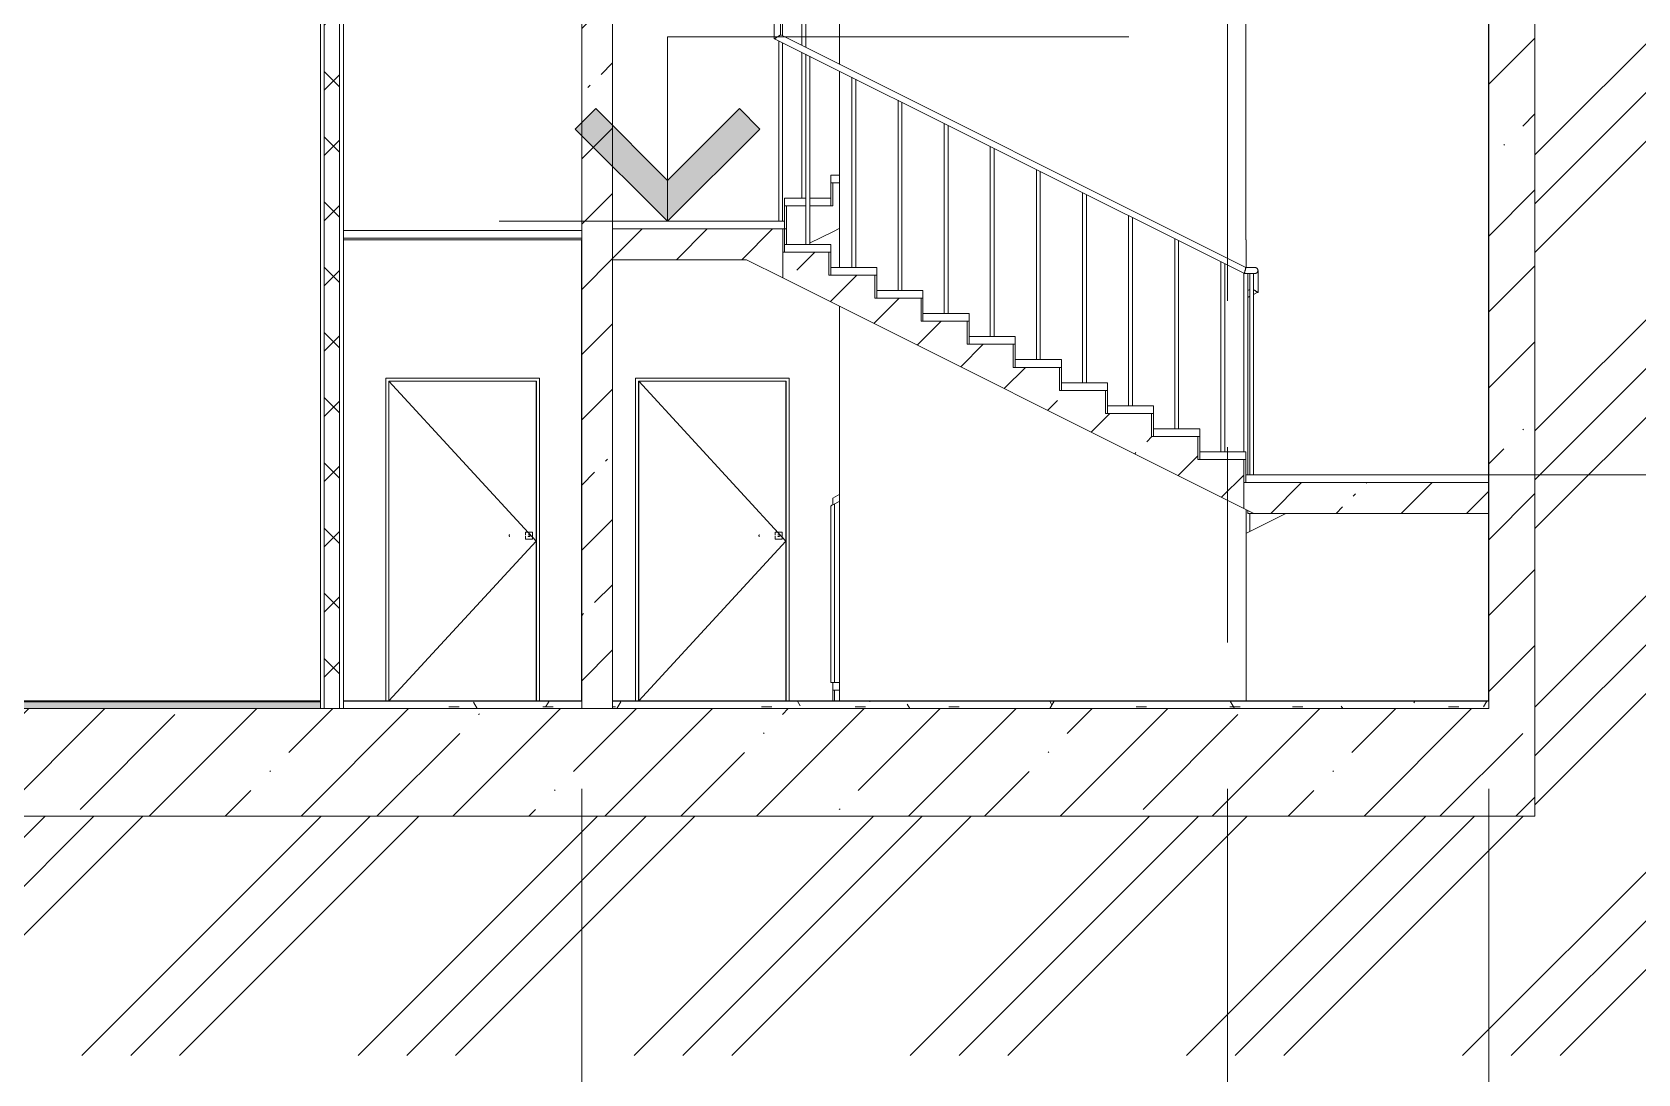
# Model space of a CAD drawing. Header units: millimetres. Extents: x -39507 to 33074, y -24219 to 30962.
# Drawn here: x 15942 to 26387, y -19076 to -12299 of the extents above; entities that cross this region are included whole.
import ezdxf

# ---------------------------------------------------------------- set-up
doc = ezdxf.new("R2010")
doc.units = ezdxf.units.MM
doc.linetypes.add('Осевые', pattern=[6350, 1270, -952.5, 3175, -952.5])
for name, color, linetype, lineweight in [('Балясины', 7, 'Continuous', 9), ('Верхние поручни', 7, 'Continuous', 9), ('Высотные отметки', 7, 'Continuous', 9), ('Двери', 7, 'Continuous', 9), ('Каркас_Импост', 7, 'Continuous', 9), ('Лестницы', 7, 'Continuous', 9), ('Лестницы-1', 7, 'Continuous', 18), ('Общие ребра', 7, 'Continuous', 9), ('Ограждение', 7, 'Continuous', 9), ('Основа _2_-1', 7, 'Continuous', 9), ('Отделка 1 _4_-1', 7, 'Continuous', 9), ('Панель', 7, 'Continuous', 9), ('Перекрытия', 7, 'Continuous', 9), ('Проступи_подступенки', 7, 'Continuous', 18), ('Проступи_подступенки-1', 7, 'Continuous', 9), ('Стены', 7, 'Continuous', 9), ('Стены-1', 7, 'Continuous', 18), ('Структура _1_', 7, 'Continuous', 18), ('Термическая_воздушная прослойка _3_-1', 7, 'Continuous', 9), ('Фундамент несущей конструкции', 7, 'Continuous', 9), ('Фундамент несущей конструкции-1', 7, 'Continuous', 18), ('Черная _3 сплошная', 7, 'Continuous', 18), ('Штриховка разреза-2', 7, 'Continuous', 9), ('Элементы узлов', 7, 'Continuous', 9)]:
    doc.layers.add(name, color=color, linetype=linetype, lineweight=lineweight)
doc.layers.add('Оси-3', color=7, linetype='Осевые', lineweight=9, true_color=0xaaaaaa)
doc.layers.add('Элементы узлов-2', color=7, linetype='Continuous', lineweight=9, true_color=0x585858)
pattern_1 = [(45, (-2885.9, 6475), (-493.914, 493.914), []), (45, (-2392, 6475), (-493.914, 493.914), [873.125, -174.625, 6.706, -167.919])]
pattern_2 = [(45, (-2885.9, 6475), (-424.264, 424.264), [600, -100, 20, -100]), (45, (-2885.9, 6899), (-424.264, 424.264), [])]
pattern_3 = [(0, (-2885.9, 6475), (812.8, 203.2), [67.056, -542.544, 67.056, -542.544, -3251.2]), (0, (-2885.9, 6475), (812.8, 203.2), [-1219.2, 67.056, -1152.144, 67.056, -542.544, -1422.4]), (0, (-2885.9, 6475), (812.8, 203.2), [-3048, 67.056, -339.344, 67.056, -948.944]), (120, (-2581.1, 6576.6), (-582.3764, 602.3054), [67.056, -542.544, 67.056, -3793.744]), (120, (-2581.1, 6576.6), (-582.3764, 602.3054), [-676.656, -542.544, 67.056, -1152.144, -2032]), (120, (-2581.1, 6576.6), (-582.3764, 602.3054), [-2438.4, 67.056, -542.544, 67.056, -1355.344]), (120, (-2581.1, 6576.6), (-582.3764, 602.3054), [-3115.056, -339.344, 67.056, -948.944]), (240, (-2479.5, 6983), (-230.4236, -805.5054), [67.056, -542.544, 67.056, -542.544, -3251.2]), (240, (-2479.5, 6983), (-230.4236, -805.5054), [-1219.2, 67.056, -1152.144, 67.056, -542.544, -1422.4]), (240, (-2479.5, 6983), (-230.4236, -805.5054), [-3048, 67.056, -339.344, 67.056, -948.944])]

# ---------------------------------------------------------------- blocks, each defined once
blk = doc.blocks.new('Стена монолитная - Стена монолитная-463893-Разрез 2-2')
at = {"layer": 'Штриховка разреза-2'}
h = blk.add_hatch(dxfattribs=at)
h.set_pattern_fill('FP_1', color=256, style=0, pattern_type=2)
h.set_pattern_definition(pattern_1)
h.paths.add_polyline_path([(-31683, -16700), (-31383, -16700), (-31383, -10800), (-31683, -10800), (-31683, -16399)], flags=0)
h.paths.add_polyline_path([(25417, -16700), (25717, -16700), (25717, -10450), (25417, -10450), (25417, -16399)], flags=0)
at = {"layer": 'Стены'}
for p, q in [((25417, -16700), (25417, -10700)), ((20057, -16700), (15567, -16700)), ((20917, -16700), (20057, -16700)), ((24002, -16700), (20917, -16700)), ((25167, -16700), (24003, -16700)), ((25417, -16700), (25167, -16700))]:
    blk.add_line(p, q, dxfattribs=at)
at = {"layer": 'Стены-1'}
for p, q in [((25417, -10450), (25417, -16700)), ((25717, -16700), (25717, -10450))]:
    blk.add_line(p, q, dxfattribs=at)
blk = doc.blocks.new('Дверь - Однопольная - ДВ2__21х10-8383203-Разрез 2-2')
at = {"layer": 'Двери'}
for p, q in [((20821, -15552), (20776, -15552)), ((20776, -15552), (20776, -15572)), ((20821, -15598), (20821, -15552)), ((20670, -15574), (20670, -15576)), ((20776, -15578), (20776, -15598)), ((20776, -15598), (20821, -15598)), ((20802, -15570), (20795, -15570)), ((20795, -15580), (20802, -15580)), ((20806, -15576), (20806, -15574)), ((20806, -15574), (20806, -15576))]:
    blk.add_line(p, q, dxfattribs=at)
at = {"layer": 'Двери', "flags": 128}
for points in [[(20670, -15574), (20670, -15573), (20670, -15573), (20670, -15573), (20670, -15573), (20670, -15573), (20670, -15573), (20670, -15572), (20670, -15572), (20670, -15572), (20670, -15572), (20670, -15572), (20670, -15572), (20670, -15572), (20670, -15571), (20670, -15571), (20670, -15571), (20670, -15571), (20671, -15571), (20671, -15571), (20671, -15571), (20671, -15571), (20671, -15570), (20671, -15570), (20671, -15570), (20671, -15570), (20671, -15570), (20672, -15570), (20672, -15570), (20672, -15570), (20672, -15570), (20672, -15570), (20672, -15570), (20673, -15570), (20673, -15570), (20673, -15570), (20673, -15570), (20673, -15570), (20673, -15570), (20673, -15570), (20674, -15570)], [(20674, -15580), (20673, -15580), (20673, -15580), (20673, -15580), (20673, -15580), (20673, -15579), (20673, -15579), (20672, -15579), (20672, -15579), (20672, -15579), (20672, -15579), (20672, -15579), (20672, -15579), (20672, -15579), (20671, -15579), (20671, -15579), (20671, -15579), (20671, -15579), (20671, -15579), (20671, -15578), (20671, -15578), (20671, -15578), (20670, -15578), (20670, -15578), (20670, -15578), (20670, -15578), (20670, -15578), (20670, -15577), (20670, -15577), (20670, -15577), (20670, -15577), (20670, -15577), (20670, -15577), (20670, -15577), (20670, -15576), (20670, -15576), (20670, -15576), (20670, -15576), (20670, -15576), (20670, -15576), (20670, -15576)]]:
    blk.add_lwpolyline(points, dxfattribs=at)
at = {"layer": 'Двери'}
for centre, start, end in [((20802, -15574), 0, 90), ((20802, -15576), 270, 0)]:
    blk.add_arc(centre, 4, start, end, dxfattribs=at)
for points, knots in [([(20795, -15570), (20795, -15570), (20794, -15570), (20794, -15570), (20793, -15570), (20793, -15570), (20793, -15570), (20793, -15570)], [-1, -1, -1, -1, -0.7857143, -0.7321429, -0.6785714, -0.625, -0.5714286, -0.5714286, -0.5714286, -0.5714286]), ([(20793, -15579), (20793, -15579), (20793, -15579), (20793, -15579), (20794, -15579), (20794, -15580), (20795, -15580), (20795, -15580)], [-0.4285714, -0.4285714, -0.4285714, -0.4285714, -0.3928571, -0.3571429, -0.2857143, -0.1428571, 0, 0, 0, 0])]:
    blk.add_open_spline(points, degree=3, knots=knots, dxfattribs=at)
at = {"layer": 'Каркас_Импост'}
for p, q in [((19867, -16650), (19867, -14550)), ((20867, -14550), (19867, -14550)), ((19887, -16650), (19887, -14570)), ((19887, -14570), (20847, -14570)), ((20847, -14570), (19887, -14570)), ((19887, -16650), (19887, -14570)), ((20847, -14570), (20847, -16650)), ((20847, -16650), (20847, -14570)), ((20867, -16650), (20867, -14550)), ((19887, -16650), (19867, -16650)), ((19897, -16650), (19887, -16650)), ((20847, -16650), (20837, -16650)), ((20867, -16650), (20847, -16650))]:
    blk.add_line(p, q, dxfattribs=at)
at = {"layer": 'Панель'}
for p, q in [((20846, -14571), (19888, -14571)), ((19888, -14571), (19888, -16650)), ((20846, -16650), (20846, -14571)), ((19888, -16650), (20846, -16650))]:
    blk.add_line(p, q, dxfattribs=at)
at = {"layer": 'Элементы узлов'}
for p, q in [((20846, -15610), (19888, -14571)), ((19888, -16650), (20846, -15610))]:
    blk.add_line(p, q, dxfattribs=at)
blk = doc.blocks.new('Фундаментная плита1 - Фундаментная плита-5964020-Разрез 2-2')
at = {"layer": 'Фундамент несущей конструкции'}
h = blk.add_hatch(dxfattribs=at)
h.set_pattern_fill('FP_1', color=256, style=0, pattern_type=2)
h.set_pattern_definition(pattern_1)
h.paths.add_polyline_path([(-31683, -17400), (25717, -17400), (25717, -16700), (-31683, -16700)], flags=0)
for p, q in [((19717, -16700), (19517, -16700)), ((20947, -16700), (21947, -16700)), ((20947, -16700), (21947, -16700)), ((20647, -17400), (20947, -17400)), ((20647, -17400), (22247, -17400)), ((20917, -17400), (20947, -17400)), ((21947, -17400), (25467, -17400)), ((21947, -17400), (22247, -17400))]:
    blk.add_line(p, q, dxfattribs=at)
at = {"layer": 'Фундамент несущей конструкции-1'}
for p, q in [((19517, -16700), (-31383, -16700)), ((25417, -16700), (19717, -16700)), ((25717, -17400), (25717, -16700)), ((-31683, -17400), (25717, -17400))]:
    blk.add_line(p, q, dxfattribs=at)
blk = doc.blocks.new('Дверь - Однопольная - ДВ2__21х10-8383566-Разрез 2-2')
at = {"layer": 'Двери'}
for p, q in [((19196, -15552), (19151, -15552)), ((19151, -15552), (19151, -15572)), ((19196, -15598), (19196, -15552)), ((19045, -15574), (19045, -15576)), ((19151, -15578), (19151, -15598)), ((19151, -15598), (19196, -15598)), ((19177, -15570), (19170, -15570)), ((19170, -15580), (19177, -15580)), ((19181, -15576), (19181, -15574)), ((19181, -15574), (19181, -15576))]:
    blk.add_line(p, q, dxfattribs=at)
at = {"layer": 'Двери', "flags": 128}
for points in [[(19045, -15574), (19045, -15573), (19045, -15573), (19045, -15573), (19045, -15573), (19045, -15573), (19045, -15573), (19045, -15572), (19045, -15572), (19045, -15572), (19045, -15572), (19045, -15572), (19045, -15572), (19045, -15572), (19045, -15571), (19045, -15571), (19045, -15571), (19045, -15571), (19046, -15571), (19046, -15571), (19046, -15571), (19046, -15571), (19046, -15570), (19046, -15570), (19046, -15570), (19046, -15570), (19046, -15570), (19047, -15570), (19047, -15570), (19047, -15570), (19047, -15570), (19047, -15570), (19047, -15570), (19048, -15570), (19048, -15570), (19048, -15570), (19048, -15570), (19048, -15570), (19048, -15570), (19048, -15570), (19049, -15570)], [(19049, -15580), (19048, -15580), (19048, -15580), (19048, -15580), (19048, -15580), (19048, -15579), (19048, -15579), (19047, -15579), (19047, -15579), (19047, -15579), (19047, -15579), (19047, -15579), (19047, -15579), (19047, -15579), (19046, -15579), (19046, -15579), (19046, -15579), (19046, -15579), (19046, -15579), (19046, -15578), (19046, -15578), (19046, -15578), (19045, -15578), (19045, -15578), (19045, -15578), (19045, -15578), (19045, -15578), (19045, -15577), (19045, -15577), (19045, -15577), (19045, -15577), (19045, -15577), (19045, -15577), (19045, -15577), (19045, -15576), (19045, -15576), (19045, -15576), (19045, -15576), (19045, -15576), (19045, -15576), (19045, -15576)]]:
    blk.add_lwpolyline(points, dxfattribs=at)
at = {"layer": 'Двери'}
for centre, start, end in [((19177, -15574), 0, 90), ((19177, -15576), 270, 0)]:
    blk.add_arc(centre, 4, start, end, dxfattribs=at)
for points, knots in [([(19170, -15570), (19170, -15570), (19169, -15570), (19169, -15570), (19168, -15570), (19168, -15570), (19168, -15570), (19168, -15570)], [-1, -1, -1, -1, -0.7857143, -0.7321429, -0.6785714, -0.625, -0.5714286, -0.5714286, -0.5714286, -0.5714286]), ([(19168, -15579), (19168, -15579), (19168, -15579), (19168, -15579), (19169, -15579), (19169, -15580), (19170, -15580), (19170, -15580)], [-0.4285714, -0.4285714, -0.4285714, -0.4285714, -0.3928571, -0.3571429, -0.2857143, -0.1428571, 0, 0, 0, 0])]:
    blk.add_open_spline(points, degree=3, knots=knots, dxfattribs=at)
at = {"layer": 'Каркас_Импост'}
for p, q in [((18242, -16650), (18242, -14550)), ((19242, -14550), (18242, -14550)), ((18262, -16650), (18262, -14570)), ((18262, -14570), (19222, -14570)), ((19222, -14570), (18262, -14570)), ((18262, -16650), (18262, -14570)), ((19222, -14570), (19222, -16650)), ((19222, -16650), (19222, -14570)), ((19242, -16650), (19242, -14550)), ((18262, -16650), (18242, -16650)), ((18272, -16650), (18262, -16650)), ((19222, -16650), (19212, -16650)), ((19242, -16650), (19222, -16650))]:
    blk.add_line(p, q, dxfattribs=at)
at = {"layer": 'Панель'}
for p, q in [((19221, -14571), (18263, -14571)), ((18263, -14571), (18263, -16650)), ((19221, -16650), (19221, -14571)), ((18263, -16650), (19221, -16650))]:
    blk.add_line(p, q, dxfattribs=at)
at = {"layer": 'Элементы узлов'}
for p, q in [((19221, -15610), (18263, -14571)), ((18263, -16650), (19221, -15610))]:
    blk.add_line(p, q, dxfattribs=at)
blk = doc.blocks.new('Ограждение - 25mm-V157-Разрез 2-2')
at = {"layer": 'Балясины'}
for p, q in [((20949, -12169), (20949, -12386)), ((20974, -12399), (20974, -12156)), ((20949, -12431), (20949, -13380)), ((20974, -13380), (20974, -12443)), ((20962, -13380), (20951, -13380)), ((20951, -13380), (20962, -13380)), ((20962, -13380), (20973, -13380)), ((20973, -13380), (20962, -13380))]:
    blk.add_line(p, q, dxfattribs=at)
at = {"layer": 'Балясины', "flags": 128}
for points in [[(20962, -12162), (20956, -12165), (20952, -12167), (20950, -12169), (20952, -12167), (20956, -12165), (20962, -12162)], [(20962, -12162), (20967, -12160), (20971, -12158), (20974, -12156), (20971, -12158), (20967, -12160), (20962, -12162)]]:
    blk.add_lwpolyline(points, dxfattribs=at)
blk = doc.blocks.new('Ограждение - 25mm-V158-Разрез 2-2')
at = {"layer": 'Балясины'}
for p, q in [((20812, -12220), (20823, -12220)), ((20823, -12220), (20812, -12220)), ((20824, -12324), (20824, -12220)), ((20799, -12356), (20799, -13530)), ((20824, -13530), (20824, -12368)), ((20823, -13530), (20801, -13530)), ((20801, -13530), (20823, -13530))]:
    blk.add_line(p, q, dxfattribs=at)
blk = doc.blocks.new('Ограждение - 25mm-V159-Разрез 2-2')
at = {"layer": 'Балясины'}
for p, q in [((20812, -12220), (20823, -12220)), ((20824, -12220), (20812, -12220)), ((20824, -12324), (20824, -12220)), ((20799, -12356), (20799, -13530)), ((20824, -13530), (20824, -12368)), ((20823, -13530), (20801, -13530)), ((20801, -13530), (20823, -13530))]:
    blk.add_line(p, q, dxfattribs=at)
blk = doc.blocks.new('Ограждение - 25mm-V29-Разрез 2-2')
at = {"layer": 'Балясины'}
for p, q in [((-27695, 24487), (-27695, 23250)), ((-27695, 24486), (-27695, 24486)), ((-27670, 23250), (-27670, 24474)), ((-27683, 23250), (-27694, 23250)), ((-27694, 23250), (-27683, 23250)), ((-27683, 23250), (-27672, 23250)), ((-27672, 23250), (-27683, 23250))]:
    blk.add_line(p, q, dxfattribs=at)
blk = doc.blocks.new('Ограждение - 25mm-V30-Разрез 2-2')
at = {"layer": 'Балясины'}
for p, q in [((-25895, 23587), (-25895, 22350)), ((-25895, 23586), (-25895, 23586)), ((-25870, 22350), (-25870, 23574)), ((-25883, 22350), (-25894, 22350)), ((-25894, 22350), (-25883, 22350)), ((-25883, 22350), (-25872, 22350)), ((-25872, 22350), (-25883, 22350))]:
    blk.add_line(p, q, dxfattribs=at)
blk = doc.blocks.new('Ограждение - 25mm-V44-Разрез 2-2')
at = {"layer": 'Балясины'}
for p, q in [((-23340, 18110), (-23340, 16800)), ((-23315, 16800), (-23315, 18110)), ((-23339, 16800), (-23317, 16800)), ((-23317, 16800), (-23339, 16800))]:
    blk.add_line(p, q, dxfattribs=at)
blk = doc.blocks.new('Ограждение - 25mm-V141-Разрез 2-2')
at = {"layer": 'Балясины'}
for p, q in [((17829, 22144), (17829, 20970)), ((17830, 22144), (17830, 22144)), ((17854, 20970), (17854, 22132)), ((17842, 20970), (17831, 20970)), ((17831, 20970), (17842, 20970)), ((17842, 20970), (17853, 20970)), ((17853, 20970), (17842, 20970))]:
    blk.add_line(p, q, dxfattribs=at)
blk = doc.blocks.new('Ограждение - 25mm-V87-Разрез 2-2')
at = {"layer": 'Балясины'}
for p, q in [((-24850, -2290), (-24850, -3450)), ((-24849, -2290), (-24850, -2290)), ((-24825, -3600), (-24825, -2290)), ((-24850, -3500), (-24850, -3600)), ((-24838, -3600), (-24827, -3600)), ((-24827, -3600), (-24838, -3600))]:
    blk.add_line(p, q, dxfattribs=at)
blk = doc.blocks.new('Ограждение - 25mm-6839857-Разрез 2-2')
at = {"layer": 'Балясины'}
for p, q in [((21780, -968), (21780, -2130)), ((21805, -2130), (21805, -956)), ((21793, -2130), (21782, -2130)), ((21782, -2130), (21793, -2130)), ((21793, -2130), (21803, -2130)), ((21803, -2130), (21793, -2130))]:
    blk.add_line(p, q, dxfattribs=at)
blk = doc.blocks.new('Ограждение - 25mm-V164-Разрез 2-2')
at = {"layer": 'Балясины'}
for p, q in [((21137, -15381), (21137, -16530)), ((21162, -16530), (21162, -15368)), ((21137, -16530), (21150, -16530)), ((21150, -16530), (21139, -16530)), ((21150, -16530), (21160, -16530)), ((21160, -16530), (21150, -16530))]:
    blk.add_line(p, q, dxfattribs=at)
at = {"layer": 'Балясины', "flags": 128}
for points in [[(21150, -15375), (21144, -15377), (21140, -15380), (21137, -15381), (21140, -15380), (21144, -15377), (21150, -15375)], [(21150, -15375), (21155, -15372), (21159, -15370), (21162, -15369), (21159, -15370), (21155, -15372), (21150, -15375)]]:
    blk.add_lwpolyline(points, dxfattribs=at)
blk = doc.blocks.new('Ограждение - Ограждение-7015408-Разрез 2-2')
for name, p in [('Ограждение - 25mm-V158-Разрез 2-2', (0, 0)), ('Ограждение - 25mm-V158-Разрез 2-2', (0, 0)), ('Ограждение - 25mm-V158-Разрез 2-2', (0, 0)), ('Ограждение - 25mm-V158-Разрез 2-2', (0, 0)), ('Ограждение - 25mm-V158-Разрез 2-2', (0, 0)), ('Ограждение - 25mm-V159-Разрез 2-2', (0, 0)), ('Ограждение - 25mm-V158-Разрез 2-2', (0, 0)), ('Ограждение - 25mm-V157-Разрез 2-2', (0, 0)), ('Ограждение - 25mm-V141-Разрез 2-2', (2970, -34500)), ('Ограждение - 25mm-V29-Разрез 2-2', (48670, -36930)), ('Ограждение - 25mm-V29-Разрез 2-2', (48970, -37080)), ('Ограждение - 25mm-V29-Разрез 2-2', (49270, -37230)), ('Ограждение - 25mm-V29-Разрез 2-2', (49570, -37380)), ('Ограждение - 25mm-V30-Разрез 2-2', (48070, -36630)), ('Ограждение - 25mm-V30-Разрез 2-2', (48370, -36780)), ('Ограждение - 25mm-V30-Разрез 2-2', (48670, -36930)), ('Ограждение - 25mm-V30-Разрез 2-2', (48970, -37080)), ('Ограждение - 25mm-V30-Разрез 2-2', (49270, -37230)), ('Ограждение - 25mm-V30-Разрез 2-2', (49570, -37380)), ('Ограждение - 25mm-V87-Разрез 2-2', (48675, -11580)), ('Ограждение - 25mm-V44-Разрез 2-2', (47202.9, -31980)), ('Ограждение - 25mm-V44-Разрез 2-2', (47202.9, -31980)), ('Ограждение - 25mm-V44-Разрез 2-2', (47202.9, -31980)), ('Ограждение - 25mm-V44-Разрез 2-2', (47202.9, -31980)), ('Ограждение - 25mm-V44-Разрез 2-2', (47202.9, -31980)), ('Ограждение - 25mm-V44-Разрез 2-2', (47202.9, -31980)), ('Ограждение - 25mm-V44-Разрез 2-2', (47202.9, -31980)), ('Ограждение - 25mm-6839857-Разрез 2-2', (2082.5, -13050)), ('Ограждение - 25mm-V164-Разрез 2-2', (0, 0))]:
    blk.add_blockref(name, p)
blk = doc.blocks.new('Тип верхнего поручня - Верхний поручень_Внутренний_-7015432-Разрез 2-2')
at = {"layer": 'Верхние поручни'}
for p, q in [((20770, -12200), (20770, -12343)), ((20810, -12319), (20810, -12200)), ((23837, -13830), (20812, -12317)), ((20772, -12342), (23828, -13870)), ((23828, -13870), (23895, -13870)), ((23895, -13830), (23837, -13830)), ((23917, -13993), (23917, -13850)), ((23863, -13973), (23850, -13980)), ((23888, -14006), (23915, -13992)), ((23895, -13980), (23890, -13976)), ((23890, -13976), (23895, -13980)), ((23910, -13989), (23912, -13990)), ((23912, -13990), (23910, -13989)), ((23911, -13990), (23914, -13992)), ((23850, -14025), (23863, -14018)), ((21197, -15306), (21150, -15330)), ((21150, -15375), (21197, -15351))]:
    blk.add_line(p, q, dxfattribs=at)
at = {"layer": 'Верхние поручни', "flags": 128}
for points in [[(20790, -12331), (20795, -12328), (20800, -12325), (20804, -12322), (20807, -12320)], [(20807, -12320), (20804, -12322), (20800, -12325), (20795, -12328), (20790, -12331)], [(20792, -12330), (20797, -12326), (20802, -12323), (20806, -12321), (20809, -12319), (20811, -12318), (20812, -12317)], [(20809, -12319), (20806, -12321), (20802, -12323), (20797, -12326), (20792, -12330)], [(20790, -12331), (20784, -12334), (20780, -12337), (20775, -12340), (20772, -12342), (20770, -12343), (20770, -12343)], [(20772, -12342), (20775, -12340), (20780, -12337), (20784, -12334), (20790, -12331)], [(20792, -12330), (20787, -12333), (20782, -12336), (20778, -12338), (20774, -12340)], [(20774, -12340), (20778, -12338), (20782, -12336), (20787, -12333), (20792, -12330)], [(23897, -13870), (23902, -13869), (23907, -13867), (23911, -13864), (23914, -13860), (23916, -13855), (23917, -13850), (23916, -13845), (23914, -13840), (23911, -13836), (23907, -13833), (23902, -13831), (23897, -13830)], [(23897, -13981), (23892, -13978), (23887, -13975)], [(23887, -13975), (23892, -13978), (23897, -13981)], [(23895, -13980), (23900, -13983), (23905, -13986), (23909, -13988)], [(23909, -13988), (23905, -13986), (23900, -13983), (23895, -13980)], [(23897, -13981), (23902, -13984), (23907, -13987), (23910, -13989)], [(23917, -13993), (23916, -13993), (23914, -13992), (23911, -13990), (23907, -13987), (23902, -13984), (23897, -13981)], [(21150, -15352), (21150, -15347), (21150, -15341), (21150, -15337), (21150, -15333), (21150, -15331), (21150, -15330)], [(21150, -15333), (21150, -15337), (21150, -15341), (21150, -15347), (21150, -15352)], [(21150, -15352), (21150, -15358), (21150, -15364), (21150, -15368), (21150, -15372)], [(21150, -15374), (21150, -15372), (21150, -15368), (21150, -15364), (21150, -15358), (21150, -15352)]]:
    blk.add_lwpolyline(points, dxfattribs=at)
at = {"layer": 'Верхние поручни'}
for points, knots in [([(23832, -13850), (23832, -13852), (23831, -13855), (23830, -13860), (23829, -13864), (23828, -13869), (23828, -13870), (23828, -13870)], [0, 0, 0, 0, 0.0833333, 0.1666667, 0.25, 0.3333333, 0.5, 0.5, 0.5, 0.5]), ([(23837, -13830), (23837, -13830), (23837, -13831), (23836, -13836), (23835, -13840), (23834, -13845), (23833, -13848), (23832, -13850)], [0.5, 0.5, 0.5, 0.5, 0.6666667, 0.75, 0.8333333, 0.9166667, 1, 1, 1, 1]), ([(23895, -13830), (23895, -13830), (23896, -13830), (23898, -13830), (23899, -13830), (23900, -13831), (23901, -13831), (23903, -13832), (23904, -13832), (23905, -13833), (23906, -13833), (23908, -13834), (23909, -13836), (23910, -13837), (23911, -13838), (23912, -13840), (23914, -13842), (23915, -13846), (23915, -13848), (23915, -13850)], [0.5, 0.5, 0.5, 0.5, 0.5208333, 0.5416667, 0.5625, 0.5833333, 0.6041667, 0.625, 0.6458333, 0.6666667, 0.6875, 0.7083333, 0.75, 0.7708333, 0.7916667, 0.8333333, 0.875, 0.9166667, 1, 1, 1, 1]), ([(23915, -13850), (23915, -13852), (23915, -13854), (23914, -13858), (23912, -13860), (23911, -13862), (23910, -13863), (23909, -13864), (23907, -13866), (23905, -13867), (23904, -13868), (23903, -13868), (23901, -13869), (23900, -13869), (23899, -13870), (23898, -13870), (23896, -13870), (23895, -13870), (23895, -13870)], [0, 0, 0, 0, 0.0833333, 0.125, 0.1666667, 0.2083333, 0.2291667, 0.25, 0.2916667, 0.3333333, 0.3541667, 0.375, 0.3958333, 0.4166667, 0.4375, 0.4583333, 0.4791667, 0.5, 0.5, 0.5, 0.5])]:
    blk.add_open_spline(points, degree=3, knots=knots, dxfattribs=at)
for points in [[(23828, -13867), (23829, -13866), (23829, -13864), (23830, -13860), (23831, -13855), (23832, -13852), (23832, -13850)], [(23832, -13850), (23833, -13848), (23834, -13845), (23835, -13840), (23836, -13836), (23836, -13834), (23836, -13833)]]:
    blk.add_open_spline(points, degree=3, dxfattribs=at)
blk = doc.blocks.new('Высотные отметки - Высотная отметка - Стрелка-4455449-Разрез 2-2')
at = {"layer": 'Высотные отметки'}
blk.add_hatch(color=256, dxfattribs=at).paths.add_polyline_path([(-36566, -5267), (-36098, -5734), (-35631, -5267), (-35498, -5400), (-36098, -6000), (-36698, -5400)], flags=0)
for p, q in [((-36098, -4800), (-39098, -4800)), ((-36098, -6000), (-36098, -4800)), ((-36566, -5267), (-36698, -5400)), ((-36098, -5734), (-36566, -5267)), ((-35631, -5267), (-36098, -5734)), ((-35498, -5400), (-35631, -5267)), ((-36698, -5400), (-36098, -6000)), ((-36098, -6000), (-35498, -5400)), ((-35003, -6000), (-36395, -6000))]:
    blk.add_line(p, q, dxfattribs=at)

msp = doc.modelspace()

# ---------------------------------------------------------------- hatches: boundary and pattern name
at = {"layer": 'Лестницы'}
h = msp.add_hatch(dxfattribs=at)
h.set_pattern_fill('FP_2', color=256, style=0, pattern_type=2)
h.set_pattern_definition(pattern_2)
h.paths.add_polyline_path([(20824.6, -13897.7), (20824.6, -13580), (19717.1, -13580), (19717.1, -13780), (20589.2, -13780), (20599.5, -13785.1)], flags=0)
h = msp.add_hatch(dxfattribs=at)
h.set_pattern_fill('FP_2', color=256, style=0, pattern_type=2)
h.set_pattern_definition(pattern_2)
h.paths.add_polyline_path([(23824.6, -15397.7), (23824.6, -15080), (23524.6, -15080), (23524.6, -14930), (23224.6, -14930), (23224.6, -14780), (22924.6, -14780), (22924.6, -14630), (22624.6, -14630), (22624.6, -14480), (22324.6, -14480), (22324.6, -14330), (22024.6, -14330), (22024.6, -14180), (21724.6, -14180), (21724.6, -14030), (21424.6, -14030), (21424.6, -13880), (21124.6, -13880), (21124.6, -13730), (20824.6, -13730), (20824.6, -13897.7), (23718.2, -15344.5)], flags=0)
h = msp.add_hatch(dxfattribs=at)
h.set_pattern_fill('FP_2', color=256, style=0, pattern_type=2)
h.set_pattern_definition(pattern_2)
h.paths.add_polyline_path([(23889.2, -15430), (25417.1, -15430), (25417.1, -15230), (23824.6, -15230), (23824.6, -15397.7)], flags=0)
at = {"layer": 'Штриховка разреза-2'}
h = msp.add_hatch(dxfattribs=at)
h.set_pattern_fill('FP_6', color=256, style=0, pattern_type=2)
h.set_pattern_definition([(45, (-2885.9, 6475), (-212.132, 212.132), []), (135, (-2885.9, 6475), (-212.132, -212.132), [])])
h.paths.add_polyline_path([(17942.1, -16700), (17942.1, -10700), (17842.1, -10700), (17842.1, -16700)], flags=0)
h = msp.add_hatch(dxfattribs=at)
h.set_pattern_fill('FP_2', color=256, style=0, pattern_type=2)
h.set_pattern_definition(pattern_2)
h.paths.add_polyline_path([(19717.1, -16700), (19717.1, -10700), (19517.1, -10700), (19517.1, -16700)], flags=0)
h = msp.add_hatch(dxfattribs=at)
h.set_pattern_fill('FP_3', color=256, style=0, pattern_type=2)
h.set_pattern_definition(pattern_3)
h.paths.add_polyline_path([(17197.2, -16700), (17817.1, -16700), (17817.1, -16655), (6267.1, -16655), (6267.1, -16700), (14929.1, -16700)], flags=0)
h.paths.add_polyline_path([(-177.9, -16700), (-177.9, -16655), (-2932.9, -16655), (-2932.9, -16700)], flags=0)
h = msp.add_hatch(dxfattribs=at)
h.set_pattern_fill('FP_3', color=256, style=0, pattern_type=2)
h.set_pattern_definition(pattern_3)
h.paths.add_polyline_path([(17967.1, -16700), (19517.1, -16700), (19517.1, -16652), (17967.1, -16652)], flags=0)
h = msp.add_hatch(dxfattribs=at)
h.set_pattern_fill('FP_3', color=256, style=0, pattern_type=2)
h.set_pattern_definition(pattern_3)
h.paths.add_polyline_path([(25417.1, -16700), (25417.1, -16652), (19717.1, -16652), (19717.1, -16700), (24001.7, -16700)], flags=0)
at = {"layer": 'Элементы узлов-2'}
h = msp.add_hatch(dxfattribs=at)
h.set_pattern_fill('FP_17', color=256, style=0, pattern_type=2)
h.set_pattern_definition([(45, (-2885.9, 6475), (-898.026, 898.026), []), (45, (-2568.4, 6475), (0, 1796.05), []), (45, (-3203.4, 6475), (0, 1796.05), [])])
h.paths.add_polyline_path([(-3216.3, -18956.9), (26717.1, -18956.9), (26717.1, -9850), (28417.1, -7620), (32968.6, -7620), (32968.6, -6500), (25717.1, -6400), (25717.1, -17400), (-31682.9, -17400), (-31682.9, -6700), (-39507, -6700), (-39507, -7700), (-35182.9, -7700), (-32682.9, -10600), (-32682.9, -18956.9), (-12289, -18956.9)], flags=0)

# ---------------------------------------------------------------- linework, layer by layer
at = {"layer": 'Высотные отметки'}
for p, q in [((19754.9, -13530), (19806.7, -13530)), ((19806.7, -13530), (20076, -13530)), ((25077.2, -15180), (26009.3, -15180)), ((26009.3, -15180), (29251.9, -15180))]:
    msp.add_line(p, q, dxfattribs=at)
at = {"layer": 'Лестницы'}
for p, q in [((21149.6, -13280), (21197.1, -13280)), ((21149.6, -13430), (21149.6, -13280)), ((20849.6, -13430), (20974.7, -13430)), ((20849.6, -13680), (20849.6, -13430)), ((20999.6, -13430), (21149.6, -13430)), ((21149.6, -13597.7), (21197.1, -13574)), ((20824.6, -13580), (20837.1, -13580)), ((20824.6, -13780), (20824.6, -13580)), ((20837.1, -13580), (20849.6, -13580)), ((20837.1, -13730), (20837.1, -13580)), ((20837.1, -13580), (20837.1, -13730)), ((20849.6, -13580), (20849.6, -13680)), ((20999.6, -13672.7), (21149.6, -13597.7)), ((23849.6, -15430), (23849.6, -15410.2)), ((23889.2, -15430), (23849.6, -15410.2)), ((23889.2, -15430), (23849.6, -15430)), ((23862.1, -15547.7), (23862.1, -15430)), ((24097.5, -15430), (23862.1, -15547.7)), ((23862.1, -15430), (24097.5, -15430)), ((23862.1, -15547.7), (23862.1, -15430)), ((23837.1, -15560.2), (23862.1, -15547.7)), ((21162.1, -16580), (21197.1, -16580)), ((21162.1, -16650), (21162.1, -16580))]:
    msp.add_line(p, q, dxfattribs=at)
at = {"layer": 'Лестницы-1'}
for p, q in [((20824.6, -13580), (19717.1, -13580)), ((19717.1, -13580), (19717.1, -13780)), ((20824.6, -13897.7), (20824.6, -13580)), ((19717.1, -13780), (20589.2, -13780)), ((20589.2, -13780), (20824.6, -13897.7)), ((21124.6, -13730), (20824.6, -13730)), ((20824.6, -13730), (20824.6, -13897.7)), ((21124.6, -13880), (21124.6, -13730)), ((21424.6, -13880), (21124.6, -13880)), ((21424.6, -14030), (21424.6, -13880)), ((20824.6, -13897.7), (23824.6, -15397.7)), ((21724.6, -14030), (21424.6, -14030)), ((21724.6, -14180), (21724.6, -14030)), ((22024.6, -14180), (21724.6, -14180)), ((22024.6, -14330), (22024.6, -14180)), ((22324.6, -14330), (22024.6, -14330)), ((22324.6, -14480), (22324.6, -14330)), ((22624.6, -14480), (22324.6, -14480)), ((22624.6, -14630), (22624.6, -14480)), ((22924.6, -14630), (22624.6, -14630)), ((22924.6, -14780), (22924.6, -14630)), ((23224.6, -14780), (22924.6, -14780)), ((23224.6, -14930), (23224.6, -14780)), ((23524.6, -14930), (23224.6, -14930)), ((23524.6, -15080), (23524.6, -14930)), ((23824.6, -15080), (23524.6, -15080)), ((23824.6, -15397.7), (23824.6, -15080)), ((25417.1, -15230), (23824.6, -15230)), ((23824.6, -15230), (23824.6, -15397.7)), ((25417.1, -15430), (25417.1, -15230)), ((23824.6, -15397.7), (23889.2, -15430)), ((23889.2, -15430), (25417.1, -15430))]:
    msp.add_line(p, q, dxfattribs=at)
at = {"layer": 'Общие ребра'}
for p, q in [((17842.1, -10700), (17842.1, -16700)), ((17942.1, -10700), (17942.1, -16700)), ((17817.1, -16655), (6267.1, -16655)), ((19517.1, -16652), (17967.1, -16652)), ((19517.1, -16700), (19717.1, -16700)), ((25417.1, -16652), (19717.1, -16652))]:
    msp.add_line(p, q, dxfattribs=at)
at = {"layer": 'Оси-3'}
for p, q in [((19517.1, -22619.5), (19517.1, 29000)), ((23717.1, -22619.5), (23717.1, 29000)), ((25417.1, -22619.5), (25417.1, 29000))]:
    msp.add_line(p, q, dxfattribs=at)
at = {"layer": 'Основа _2_-1'}
for p, q in [((6267.1, -16700), (17817.1, -16700)), ((17817.1, -16700), (17817.1, -16655)), ((17967.1, -16652), (17967.1, -16700)), ((17967.1, -16700), (19517.1, -16700)), ((19517.1, -16700), (19517.1, -16652)), ((19717.1, -16652), (19717.1, -16700)), ((19717.1, -16700), (25417.1, -16700)), ((25417.1, -16700), (25417.1, -16652))]:
    msp.add_line(p, q, dxfattribs=at)
at = {"layer": 'Отделка 1 _4_-1'}
for p, q in [((17967.1, -13650), (17967.1, -10700)), ((17967.1, -13640), (17967.1, -13650)), ((17967.1, -13650), (19517.1, -13650)), ((19517.1, -13650), (19517.1, -13640)), ((17817.1, -16650), (6267.1, -16650)), ((17817.1, -16655), (17817.1, -16650)), ((17817.1, -16650), (17817.1, -16700)), ((17817.1, -16700), (17842.1, -16700)), ((17942.1, -16700), (17967.1, -16700)), ((19517.1, -16650), (17967.1, -16650)), ((17967.1, -16650), (17967.1, -16652)), ((17967.1, -16700), (17967.1, -16650)), ((19517.1, -16652), (19517.1, -16650)), ((25417.1, -16650), (19717.1, -16650)), ((19717.1, -16650), (19717.1, -16652)), ((25417.1, -16652), (25417.1, -16650))]:
    msp.add_line(p, q, dxfattribs=at)
at = {"layer": 'Перекрытия'}
for p, q in [((9317.1, -16650), (17817.1, -16650)), ((18242.1, -16700), (9317.1, -16700)), ((17467.1, -16650), (17817.1, -16650)), ((17967.1, -16700), (17467.1, -16700)), ((17517.1, -16650), (17817.1, -16650)), ((19465.4, -16700), (17517.1, -16700)), ((18242.1, -16650), (19242.1, -16650)), ((18242.1, -16650), (19242.1, -16650)), ((19242.1, -16700), (18242.1, -16700)), ((19517.1, -16700), (19242.1, -16700)), ((19465.4, -16700), (19317.1, -16700)), ((19465.4, -16700), (19317.1, -16700)), ((19465.4, -16700), (19317.1, -16700)), ((19517.1, -16650), (19517.1, -16700)), ((19517.1, -16650), (19517.1, -16700)), ((23767.1, -16700), (19517.1, -16700)), ((19717.1, -16650), (21149.6, -16650)), ((20947.1, -16650), (21149.6, -16650)), ((21947.1, -16700), (20947.1, -16700)), ((21657.5, -16650), (23767.1, -16650)), ((21657.5, -16650), (21947.1, -16650)), ((23517.1, -16650), (23767.1, -16650)), ((23767.1, -16700), (23517.1, -16700))]:
    msp.add_line(p, q, dxfattribs=at)
at = {"layer": 'Проступи_подступенки'}
for p, q in [((20837.1, -13530), (19717.1, -13530)), ((19717.1, -13530), (19717.1, -13580)), ((20837.1, -13580), (20837.1, -13530)), ((19717.1, -13580), (20837.1, -13580)), ((20837.1, -13580), (20824.6, -13580)), ((20824.6, -13580), (20824.6, -13730)), ((20837.1, -13730), (20837.1, -13580)), ((21137.1, -13680), (20837.1, -13680)), ((20837.1, -13680), (20837.1, -13730)), ((21137.1, -13730), (21137.1, -13680)), ((20824.6, -13730), (20837.1, -13730)), ((20837.1, -13730), (21137.1, -13730)), ((21137.1, -13730), (21124.6, -13730)), ((21124.6, -13730), (21124.6, -13880)), ((21137.1, -13880), (21137.1, -13730)), ((21124.6, -13880), (21137.1, -13880)), ((21437.1, -13830), (21137.1, -13830)), ((21137.1, -13830), (21137.1, -13880)), ((21137.1, -13880), (21437.1, -13880)), ((21437.1, -13880), (21424.6, -13880)), ((21424.6, -13880), (21424.6, -14030)), ((21437.1, -13880), (21437.1, -13830)), ((21437.1, -14030), (21437.1, -13880)), ((21737.1, -13980), (21437.1, -13980)), ((21437.1, -13980), (21437.1, -14030)), ((21737.1, -14030), (21737.1, -13980)), ((21424.6, -14030), (21437.1, -14030)), ((21437.1, -14030), (21737.1, -14030)), ((21737.1, -14030), (21724.6, -14030)), ((21724.6, -14030), (21724.6, -14180)), ((21737.1, -14180), (21737.1, -14030)), ((21724.6, -14180), (21737.1, -14180)), ((22037.1, -14130), (21737.1, -14130)), ((21737.1, -14130), (21737.1, -14180)), ((21737.1, -14180), (22037.1, -14180)), ((22037.1, -14180), (22024.6, -14180)), ((22024.6, -14180), (22024.6, -14330)), ((22037.1, -14180), (22037.1, -14130)), ((22037.1, -14330), (22037.1, -14180)), ((22337.1, -14280), (22037.1, -14280)), ((22037.1, -14280), (22037.1, -14330)), ((22337.1, -14330), (22337.1, -14280)), ((22024.6, -14330), (22037.1, -14330)), ((22037.1, -14330), (22337.1, -14330)), ((22337.1, -14330), (22324.6, -14330)), ((22324.6, -14330), (22324.6, -14480)), ((22337.1, -14480), (22337.1, -14330)), ((22324.6, -14480), (22337.1, -14480)), ((22637.1, -14430), (22337.1, -14430)), ((22337.1, -14430), (22337.1, -14480)), ((22337.1, -14480), (22637.1, -14480)), ((22637.1, -14480), (22624.6, -14480)), ((22624.6, -14480), (22624.6, -14630)), ((22637.1, -14480), (22637.1, -14430)), ((22637.1, -14630), (22637.1, -14480)), ((22937.1, -14580), (22637.1, -14580)), ((22637.1, -14580), (22637.1, -14630)), ((22937.1, -14630), (22937.1, -14580)), ((22624.6, -14630), (22637.1, -14630)), ((22637.1, -14630), (22937.1, -14630)), ((22937.1, -14630), (22924.6, -14630)), ((22924.6, -14630), (22924.6, -14780)), ((22937.1, -14780), (22937.1, -14630)), ((22924.6, -14780), (22937.1, -14780)), ((23237.1, -14730), (22937.1, -14730)), ((22937.1, -14730), (22937.1, -14780)), ((22937.1, -14780), (23237.1, -14780)), ((23237.1, -14780), (23224.6, -14780)), ((23224.6, -14780), (23224.6, -14930)), ((23237.1, -14780), (23237.1, -14730)), ((23237.1, -14930), (23237.1, -14780)), ((23224.6, -14930), (23237.1, -14930)), ((23537.1, -14880), (23237.1, -14880)), ((23237.1, -14880), (23237.1, -14930)), ((23237.1, -14930), (23537.1, -14930)), ((23537.1, -14930), (23524.6, -14930)), ((23524.6, -14930), (23524.6, -15080)), ((23537.1, -14930), (23537.1, -14880)), ((23537.1, -15080), (23537.1, -14930)), ((23837.1, -15030), (23537.1, -15030)), ((23537.1, -15030), (23537.1, -15080)), ((23837.1, -15080), (23837.1, -15030)), ((23524.6, -15080), (23537.1, -15080)), ((23537.1, -15080), (23837.1, -15080)), ((23837.1, -15080), (23824.6, -15080)), ((23824.6, -15080), (23824.6, -15230)), ((23837.1, -15230), (23837.1, -15080)), ((23824.6, -15230), (23837.1, -15230)), ((25417.1, -15180), (23837.1, -15180)), ((23837.1, -15180), (23837.1, -15230)), ((23837.1, -15230), (25417.1, -15230)), ((25417.1, -15230), (25417.1, -15180))]:
    msp.add_line(p, q, dxfattribs=at)
at = {"layer": 'Проступи_подступенки-1'}
for p, q in [((21137.1, -13230), (21197.1, -13230)), ((21137.1, -13230), (21137.1, -13280)), ((21137.1, -13280), (21137.1, -13430)), ((21149.6, -13280), (21137.1, -13280)), ((21197.1, -13280), (21137.1, -13280)), ((21149.6, -13430), (21149.6, -13280)), ((20837.1, -13380), (20974.7, -13380)), ((20837.1, -13430), (20837.1, -13380)), ((20974.7, -13430), (20837.1, -13430)), ((20837.1, -13430), (20837.1, -13580)), ((20849.6, -13430), (20837.1, -13430)), ((20849.6, -13580), (20849.6, -13430)), ((20999.5, -13380), (21137.1, -13380)), ((21137.1, -13430), (20999.6, -13430)), ((21137.1, -13430), (21137.1, -13380)), ((21137.1, -13430), (21149.6, -13430)), ((20837.1, -13580), (20849.6, -13580)), ((23862.1, -15230), (23849.6, -15230)), ((21149.6, -16530), (21197.1, -16530)), ((21149.6, -16580), (21149.6, -16530)), ((21197.1, -16580), (21149.6, -16580)), ((21149.6, -16580), (21149.6, -16650)), ((21162.1, -16580), (21149.6, -16580)), ((21162.1, -16650), (21162.1, -16580))]:
    msp.add_line(p, q, dxfattribs=at)
at = {"layer": 'Стены'}
for p, q in [((17967.1, -10700), (17967.1, -13650)), ((19517.1, -16700), (19517.1, -10700)), ((21195.1, -12509.1), (21195.1, -10783)), ((23837.1, -13650), (23837.1, -12104)), ((21195.1, -13830), (21195.1, -12553.7)), ((17967.1, -13650), (17967.1, -16650)), ((19515.1, -13650), (17969.1, -13650)), ((19515.1, -16650), (19515.1, -13650)), ((23837.1, -13650), (23839.1, -13650)), ((23839.1, -13650), (23839.1, -13830)), ((21195.1, -16650), (21195.1, -14083)), ((18242.1, -14550), (19242.1, -14550)), ((18242.1, -16640), (18242.1, -14550)), ((18242.1, -16640), (18242.1, -14550)), ((18242.1, -14550), (19242.1, -14550)), ((19242.1, -14550), (19242.1, -16640)), ((19242.1, -14550), (19242.1, -16640)), ((19867.1, -16640), (19867.1, -14550)), ((19867.1, -14550), (20867.1, -14550)), ((20867.1, -14550), (20867.1, -16640)), ((23839.1, -15405), (23839.1, -16650)), ((13032, -16650), (17815.1, -16650)), ((17967.1, -16650), (17967.1, -16700)), ((17967.1, -16700), (19517.1, -16700)), ((17969.1, -16650), (18242.1, -16650)), ((18242.1, -16650), (18242.1, -16640)), ((18242.1, -16650), (18242.1, -16640)), ((19242.1, -16650), (18242.1, -16650)), ((19242.1, -16640), (19242.1, -16650)), ((19242.1, -16640), (19242.1, -16650)), ((19242.1, -16650), (19515.1, -16650)), ((19719.1, -16650), (19867.1, -16650)), ((19867.1, -16650), (19867.1, -16640)), ((20867.1, -16640), (20867.1, -16650)), ((20867.1, -16650), (21149.6, -16650)), ((21197.1, -16650), (23837.1, -16650)), ((21657.5, -16650), (25415.1, -16650))]:
    msp.add_line(p, q, dxfattribs=at)
at = {"layer": 'Структура _1_'}
for p, q in [((25415.1, -6280), (25415.1, -16650)), ((25417.1, -16650), (25417.1, -6280)), ((17817.1, -10701), (17817.1, -16650)), ((19517.1, -10700), (19517.1, -16700)), ((19717.1, -16700), (19717.1, -10700)), ((19517.1, -13590), (17967.1, -13590)), ((17967.1, -13590), (17967.1, -13640)), ((19517.1, -13640), (17967.1, -13640)), ((17967.1, -16650), (17967.1, -13650)), ((19517.1, -13640), (19517.1, -13590)), ((25415.1, -16650), (25417.1, -16650))]:
    msp.add_line(p, q, dxfattribs=at)
at = {"layer": 'Термическая_воздушная прослойка _3_-1'}
msp.add_line((17842.1, -16700), (17942.1, -16700), dxfattribs=at)
at = {"layer": 'Черная _3 сплошная'}
for p, q in [((25717.1, -6400), (25717.1, -17400)), ((25717.1, -17400), (-31682.9, -17400))]:
    msp.add_line(p, q, dxfattribs=at)

# ---------------------------------------------------------------- block references
at = {"layer": 'Верхние поручни'}
msp.add_blockref('Тип верхнего поручня - Верхний поручень_Внутренний_-7015432-Разрез 2-2', (0, 0), dxfattribs=at)
at = {"layer": 'Высотные отметки', "extrusion": (0, 0, -1)}
msp.add_blockref('Высотные отметки - Высотная отметка - Стрелка-4455449-Разрез 2-2', (16022.4, -7530), dxfattribs=at)
at = {"layer": 'Двери'}
for name in ['Дверь - Однопольная - ДВ2__21х10-8383566-Разрез 2-2', 'Дверь - Однопольная - ДВ2__21х10-8383203-Разрез 2-2']:
    msp.add_blockref(name, (0, 0), dxfattribs=at)
at = {"layer": 'Ограждение'}
msp.add_blockref('Ограждение - Ограждение-7015408-Разрез 2-2', (0, 0), dxfattribs=at)
at = {"layer": 'Стены'}
msp.add_blockref('Стена монолитная - Стена монолитная-463893-Разрез 2-2', (0, 0), dxfattribs=at)
at = {"layer": 'Фундамент несущей конструкции'}
msp.add_blockref('Фундаментная плита1 - Фундаментная плита-5964020-Разрез 2-2', (0, 0), dxfattribs=at)

doc.saveas('drawing.dxf')
